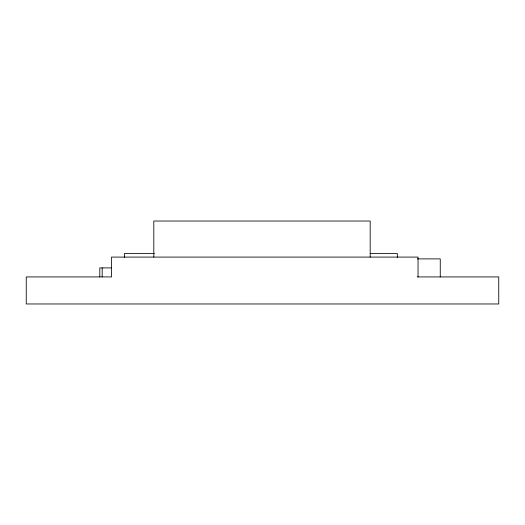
<?xml version="1.0" encoding="UTF-8"?>
<svg xmlns="http://www.w3.org/2000/svg" width="525" height="525" viewBox="0 0 525 525"><rect width="100%" height="100%" fill="white"/><g stroke="black" fill="none" stroke-linecap="round" stroke-linejoin="round"><path stroke-width="0.79" d="M154.416 253.483L124.392 253.483L124.392 257.348M370.289 253.483L397.34 253.483L397.34 257.348M417.309 258.891L440.258 258.891L440.258 276.924M111.274 267.908L99.796 267.908L99.796 276.924M417.309 276.924L498.75 276.924L498.75 303.968L26.25 303.968L26.25 276.924L111.523 276.924L111.523 257.092L418.044 257.092L418.044 276.924M370.184 257.092L370.184 221.032L153.812 221.032L153.812 257.092M102.185 267.908L102.185 276.924"/></g></svg>
